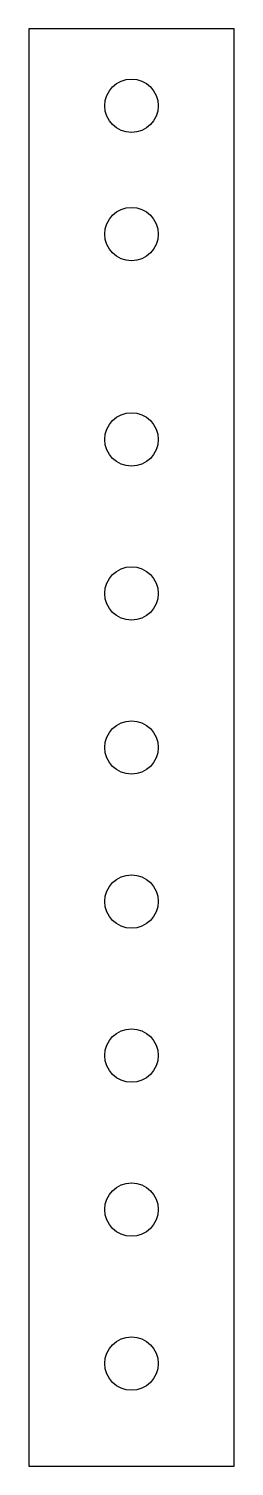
# Model space of a CAD drawing. Header units: inches. Extents: x 0 to 1, y 0 to 7.
import ezdxf

# ---------------------------------------------------------------- set-up
doc = ezdxf.new("R2010")
doc.units = ezdxf.units.IN
doc.header["$MEASUREMENT"] = 0

msp = doc.modelspace()

# ---------------------------------------------------------------- linework, layer by layer
msp.add_lwpolyline([(0, 0), (1, 0), (1, 7), (0, 7)], close=True)
for centre in [(0.5, 6.625), (0.5, 6), (0.5, 5), (0.5, 4.25), (0.5, 3.5), (0.5, 2.75), (0.5, 2), (0.5, 1.25), (0.5, 0.5)]:
    msp.add_circle(centre, 0.13)

doc.saveas('drawing.dxf')
